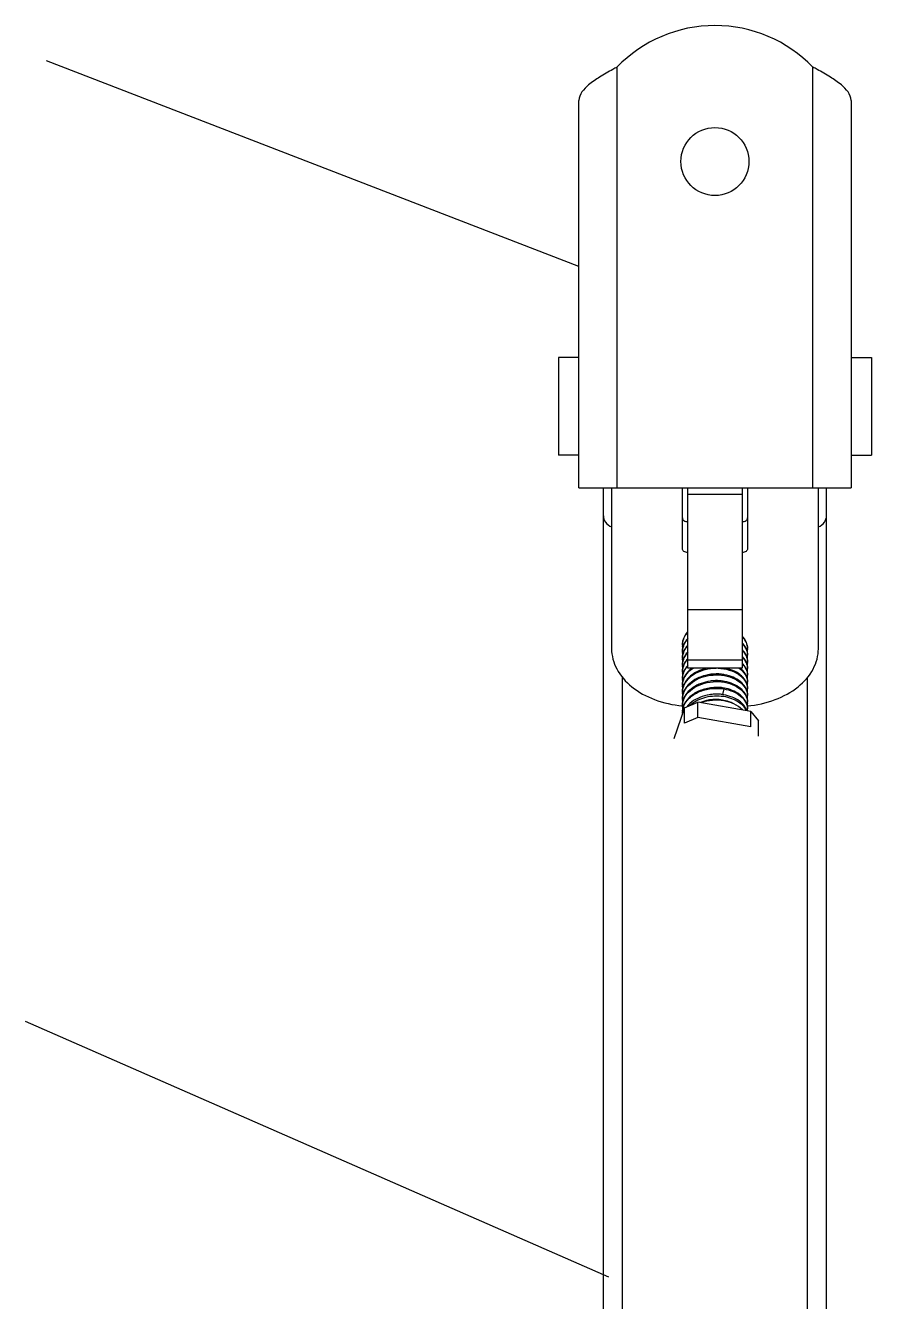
# Model space of a CAD drawing. Extents: x 1382187 to 1725648, y 860327 to 1571294.
# Drawn here: x 1504885 to 1506268, y 1230343 to 1232429 of the extents above; entities that cross this region are included whole.
import ezdxf

# ---------------------------------------------------------------- set-up
doc = ezdxf.new("R2010")
doc.units = 0
doc.header["$LTSCALE"] = 1000
doc.header["$MEASUREMENT"] = 0
doc.styles.get("Standard").update_dxf_attribs({"font": 'gbenor.shx', "bigfont": 'gbcbig.shx'})
doc.dimstyles.get("Standard").update_dxf_attribs({"dimtxt": 0.18, "dimasz": 0.18, "dimexe": 0.18, "dimexo": 0.0625, "dimgap": 0.09, "dimtad": 0, "dimtih": 1, "dimtoh": 1, "dimdec": 4, "dimzin": 0, "dimdsep": 46, "dimtxsty": 'Standard', "dimcen": 0.09, "dimadec": 0, "dimazin": 0, "dimtfac": 1, "dimtdec": 4, "dimtofl": 0, "dimtmove": 0, "dimatfit": 3, "dimfxl": 0, "dimtolj": 1, "dimtzin": 0, "dimarcsym": 0})

msp = doc.modelspace()

# ---------------------------------------------------------------- linework, layer by layer
at = {"linetype": 'Continuous'}
for p, q in [((1505852.1, 1231673), (1505852.1, 1232361.2)), ((1506172.4, 1231673), (1506172.4, 1232361.2)), ((1505789.8, 1231673), (1505789.8, 1232306.8)), ((1506234.7, 1232306.8), (1506234.7, 1231673)), ((1505789.8, 1231886.6), (1505756.4, 1231886.6)), ((1506234.7, 1231886.6), (1506268, 1231886.6)), ((1505789.8, 1231726.4), (1505756.4, 1231726.4)), ((1506234.7, 1231726.4), (1506268, 1231726.4)), ((1505789.8, 1231673), (1506234.7, 1231673)), ((1505829.8, 1228876.4), (1505829.8, 1231673)), ((1505843.2, 1231673), (1505843.2, 1231410.1)), ((1505958.9, 1231573.7), (1505958.9, 1231673)), ((1505967.8, 1231378.2), (1505967.8, 1231673)), ((1506056.7, 1231662.2), (1505967.8, 1231662.2)), ((1506056.7, 1231673), (1506056.7, 1231378.2)), ((1506065.6, 1231673), (1506065.6, 1231573.7)), ((1506181.3, 1231410.1), (1506181.3, 1231673)), ((1506194.6, 1228876.4), (1506194.6, 1231673)), ((1506056.7, 1231473.5), (1505967.8, 1231473.5)), ((1506056.7, 1231391.3), (1505967.8, 1231391.3)), ((1506056.7, 1231378.2), (1505967.8, 1231378.2)), ((1505861, 1229007.9), (1505861, 1231363.5)), ((1506163.5, 1229007.9), (1506163.5, 1231363.5)), ((1506026.6, 1231344.4), (1506024.3, 1231335.2)), ((1505962.7, 1231313.5), (1505944.9, 1231262.5)), ((1505962.7, 1231313.5), (1505984.2, 1231322.7)), ((1505962.7, 1231288.3), (1505962.7, 1231313.5)), ((1505984.2, 1231297.5), (1505984.2, 1231322.7)), ((1506070.6, 1231307.6), (1505984.2, 1231322.7)), ((1506070.6, 1231282.4), (1506070.6, 1231307.6)), ((1506070.6, 1231307.6), (1506083.6, 1231292.4)), ((1505984.2, 1231297.5), (1505962.7, 1231288.3)), ((1506070.6, 1231282.4), (1505984.2, 1231297.5)), ((1506083.6, 1231267.2), (1506083.6, 1231292.4))]:
    msp.add_line(p, q, dxfattribs=at)
for p, q in [((1505756.4, 1231886.6), (1505756.4, 1231726.4)), ((1506268, 1231886.6), (1506268, 1231726.4))]:
    msp.add_line(p, q)
msp.add_circle((1506012.2, 1232206.9), 55.6, dxfattribs=at)
for centre, radius, start, end in [((1506012.2, 1232206.9), 222.4, 43.9455, 136.0545), ((1506018.4, 1232048.5), 354.2, 117.9978, 119.2622), ((1506006.1, 1232048.5), 354.2, 60.7378, 62.0022), ((1505998.5, 1231410.8), 41.2, 138.472, 140.2955), ((1505998.9, 1231409.1), 41.7, 138.4075, 138.7304), ((1505988.1, 1231414.9), 29.3, 174.7523, 177.3019), ((1505988.1, 1231414.9), 29.2, 177.3027, 179.992), ((1505988.3, 1231414.9), 29.5, 180.0173, 189.9275), ((1505989.9, 1231415.9), 31.1, 161.5412, 164.0381), ((1505989.9, 1231404.9), 31.1, 161.5413, 164.0389), ((1505990.5, 1231414.3), 31.7, 159.3246, 161.5397), ((1505990.5, 1231403.3), 31.7, 159.3256, 161.5398), ((1506030.7, 1231393.7), 36.6, 41.1985, 44.5335), ((1506041.3, 1231409.4), 24.3, 359.9892, 3.2265), ((1505988.1, 1231403.9), 29.2, 177.305, 180.0025), ((1505988.3, 1231403.9), 29.5, 180.0276, 189.8759), ((1505988.1, 1231392.9), 29.2, 177.3161, 179.989), ((1505988.3, 1231392.9), 29.5, 180.0138, 189.8367), ((1505989.9, 1231393.9), 31.1, 161.5413, 164.0385), ((1505989.9, 1231382.9), 31.1, 161.5412, 164.0376), ((1505990.5, 1231392.3), 31.7, 159.3258, 161.5398), ((1505990.5, 1231381.3), 31.7, 159.3249, 161.5397), ((1505998.3, 1231367), 40.8, 138.3967, 141.6133), ((1505998.6, 1231365.3), 41.3, 138.4376, 140.031), ((1506030.7, 1231382.7), 36.6, 41.2062, 44.5129), ((1506030.7, 1231371.7), 36.6, 41.1907, 44.5341), ((1506041.1, 1231409.4), 24.6, 348.9554, 359.9474), ((1506041.1, 1231398.4), 24.5, 349.0023, 359.951), ((1506041.3, 1231398.4), 24.3, 359.9925, 3.2106), ((1505988.1, 1231381.8), 29.3, 174.7419, 177.3015), ((1505988.1, 1231381.8), 29.2, 177.3022, 179.995), ((1505988.3, 1231381.9), 29.5, 180.0203, 189.9184), ((1505988.1, 1231370.8), 29.2, 177.308, 179.9989), ((1505988.3, 1231370.8), 29.5, 180.024, 189.859), ((1505989.9, 1231371.8), 31.1, 161.5413, 164.0388), ((1505989.9, 1231360.8), 31.1, 161.5413, 164.0384), ((1505990.5, 1231370.3), 31.7, 159.3257, 161.5398), ((1505990.5, 1231359.3), 31.7, 159.3253, 161.5398), ((1505998.1, 1231354.7), 40.6, 138.4163, 142.3647), ((1506027.6, 1231346.5), 41.1, 47.6925, 50.7716), ((1506030, 1231349), 37.7, 41.248, 47.7355), ((1506030.7, 1231360.7), 36.6, 41.2049, 44.5298), ((1506041.1, 1231387.4), 24.6, 348.9469, 359.9595), ((1506041.1, 1231376.4), 24.5, 348.9984, 359.9503), ((1506041.3, 1231387.3), 24.3, 0.0017, 3.215), ((1506041.3, 1231376.3), 24.3, 359.9919, 3.2231), ((1505988.1, 1231359.8), 29.3, 174.7482, 177.3114), ((1505988.1, 1231359.8), 29.2, 177.3122, 179.992), ((1505988.3, 1231359.8), 29.5, 180.0173, 189.9253), ((1505988.1, 1231348.8), 29.2, 177.3041, 179.9996), ((1505988.3, 1231348.8), 29.5, 180.0245, 189.605), ((1505989.9, 1231349.8), 31.1, 161.5413, 164.0388), ((1505989.9, 1231338.8), 31.1, 161.881, 164.0359), ((1505990.5, 1231348.3), 31.7, 159.3251, 161.5397), ((1505990.1, 1231338.8), 31.3, 161.544, 161.883), ((1505990.5, 1231337.3), 31.7, 159.3259, 161.5398), ((1506014.7, 1231294.7), 63.2, 97.4815, 97.789), ((1506015.2, 1231309.8), 59.1, 78.9677, 81.0182), ((1506015.1, 1231298.5), 59.4, 80.0433, 80.9667), ((1506041.1, 1231365.3), 24.5, 348.9949, 359.9563), ((1506041.1, 1231354.3), 24.6, 348.938, 359.9563), ((1506041.3, 1231365.3), 24.3, 359.9979, 3.2133), ((1506041.3, 1231354.3), 24.3, 359.9985, 3.2205), ((1505988.1, 1231337.8), 29.2, 177.3143, 179.9937), ((1505988.3, 1231337.8), 29.5, 180.0186, 189.8496), ((1505988.1, 1231326.8), 29.3, 174.7549, 177.3062), ((1505988.1, 1231326.8), 29.2, 177.307, 179.992), ((1505989.9, 1231327.8), 31.1, 161.5413, 164.0381), ((1505990.5, 1231326.2), 31.7, 159.3246, 161.5398), ((1506015.2, 1231276.8), 59.1, 79.4958, 81.0948), ((1506015, 1231264), 71.7, 80.7386, 82.5614), ((1506015.3, 1231277.3), 58.5, 78.82, 79.4945), ((1506041.1, 1231343.3), 24.5, 349.0046, 359.951), ((1506041.1, 1231332.3), 24.5, 348.9821, 359.9616), ((1506041.3, 1231343.3), 24.3, 359.9925, 3.2199), ((1506041.3, 1231332.3), 24.3, 0.0034, 3.2144), ((1505988.3, 1231326.8), 29.5, 180.0173, 189.9289), ((1505988.1, 1231315.8), 29.2, 177.3051, 180.0027), ((1505988.3, 1231315.8), 29.5, 180.0278, 189.8922), ((1505988.3, 1231304.7), 29.4, 174.7806, 177.1426), ((1505988.2, 1231304.7), 29.4, 177.1433, 179.9919), ((1505989.9, 1231316.8), 31.1, 161.5413, 164.0389), ((1505989.9, 1231305.8), 31.1, 161.541, 164.1702), ((1505990.5, 1231315.2), 31.7, 159.3254, 161.5398), ((1505990.6, 1231304.1), 31.8, 159.2606, 161.5798), ((1506041.1, 1231321.3), 24.6, 348.9355, 359.9502), ((1506041.3, 1231321.3), 24.3, 359.9923, 3.2257), ((1506041.3, 1231310.3), 24.3, 355.7888, 3.2155), ((1505988.3, 1231304.7), 29.4, 179.9935, 183.4685)]:
    msp.add_arc(centre, radius, start, end, dxfattribs=at)
for points, knots in [([(1505845.2, 1232357.5), (1505837.9, 1232353.4), (1505824.2, 1232345.5), (1505803.5, 1232331.7), (1505789.8, 1232316.8), (1505789.8, 1232306.8)], [0, 0, 0, 0, 0.326101, 0.611119, 1, 1, 1, 1]), ([(1506234.7, 1232306.8), (1506234.7, 1232316.8), (1506221, 1232331.7), (1506200.3, 1232345.5), (1506186.5, 1232353.4), (1506179.3, 1232357.5)], [0, 0, 0, 0, 0.388881, 0.673899, 1, 1, 1, 1]), ([(1505829.8, 1231627.2), (1505829.8, 1231623.6), (1505832.8, 1231615.8), (1505839.4, 1231611), (1505843.1, 1231609.2)], [0, 0, 0, 0, 0.461863, 1, 1, 1, 1]), ([(1505958.9, 1231624), (1505958.9, 1231622.3), (1505961.5, 1231618.6), (1505965.6, 1231617.8), (1505967.8, 1231617.8)], [0, 0, 0, 0, 0.440239, 1, 1, 1, 1]), ([(1506056.7, 1231617.8), (1506058.9, 1231617.8), (1506063, 1231618.6), (1506065.6, 1231622.3), (1506065.6, 1231624)], [0, 0, 0, 0, 0.559761, 1, 1, 1, 1]), ([(1506181.4, 1231609.2), (1506185.1, 1231611), (1506191.7, 1231615.8), (1506194.6, 1231623.6), (1506194.6, 1231627.2)], [0, 0, 0, 0, 0.538137, 1, 1, 1, 1]), ([(1505967.8, 1231567.4), (1505965.6, 1231567.4), (1505961.5, 1231568.3), (1505958.9, 1231572), (1505958.9, 1231573.7)], [0, 0, 0, 0, 0.559761, 1, 1, 1, 1]), ([(1506065.6, 1231573.7), (1506065.6, 1231572), (1506063, 1231568.3), (1506058.9, 1231567.4), (1506056.7, 1231567.4)], [0, 0, 0, 0, 0.440239, 1, 1, 1, 1]), ([(1505966.8, 1231437.1), (1505966.1, 1231436.2), (1505963.5, 1231432.8), (1505961.4, 1231428.8), (1505960.4, 1231425.7)], [0, 0, 0, 0, 0.25881, 1, 1, 1, 1]), ([(1505960.8, 1231425.5), (1505961.2, 1231426.5), (1505962.9, 1231430.5), (1505965.4, 1231434.1), (1505967.6, 1231436.6)], [0, 0, 0, 0, 0.242679, 1, 1, 1, 1]), ([(1505967.7, 1231427.1), (1505966.9, 1231426.1), (1505963.9, 1231422.4), (1505961.5, 1231418.1), (1505960.4, 1231414.7)], [0, 0, 0, 0, 0.25985, 1, 1, 1, 1]), ([(1505967.7, 1231416.1), (1505966.9, 1231415.2), (1505963.9, 1231411.4), (1505961.5, 1231407.1), (1505960.4, 1231403.7)], [0, 0, 0, 0, 0.25988, 1, 1, 1, 1]), ([(1505960.8, 1231414.5), (1505961.2, 1231415.5), (1505963, 1231419.5), (1505965.5, 1231423.2), (1505967.7, 1231425.7)], [0, 0, 0, 0, 0.242549, 1, 1, 1, 1]), ([(1505960.8, 1231403.5), (1505961.2, 1231404.5), (1505963, 1231408.5), (1505965.5, 1231412.2), (1505967.7, 1231414.7)], [0, 0, 0, 0, 0.242552, 1, 1, 1, 1]), ([(1506065.6, 1231410.7), (1506065.6, 1231414.3), (1506063.9, 1231421.7), (1506059.5, 1231427.7), (1506056.9, 1231430.4)], [0, 0, 0, 0, 0.479607, 1, 1, 1, 1]), ([(1506056.9, 1231429.1), (1506059.4, 1231426.5), (1506063.5, 1231420.9), (1506065.4, 1231414), (1506065.6, 1231410.7)], [0, 0, 0, 0, 0.520009, 1, 1, 1, 1]), ([(1506056.9, 1231418.1), (1506059.4, 1231415.5), (1506063.6, 1231409.9), (1506065.4, 1231403), (1506065.6, 1231399.7)], [0, 0, 0, 0, 0.519993, 1, 1, 1, 1]), ([(1506065.6, 1231399.7), (1506065.6, 1231402.9), (1506064.3, 1231409.6), (1506060.6, 1231415.3), (1506058.3, 1231417.9)], [0, 0, 0, 0, 0.482588, 1, 1, 1, 1]), ([(1505843.2, 1231410.1), (1505843.2, 1231398.7), (1505849.8, 1231374.4), (1505876.1, 1231345.1), (1505913.9, 1231324.6), (1505943.4, 1231318.1), (1505958.9, 1231316.6)], [0, 0, 0, 0, 0.212085, 0.446759, 0.711828, 1, 1, 1, 1]), ([(1505967.7, 1231405.1), (1505966.9, 1231404.1), (1505963.9, 1231400.4), (1505961.5, 1231396.1), (1505960.4, 1231392.7)], [0, 0, 0, 0, 0.259876, 1, 1, 1, 1]), ([(1505966.3, 1231392.3), (1505965.6, 1231391.5), (1505963.2, 1231388.2), (1505961.4, 1231384.5), (1505960.4, 1231381.7)], [0, 0, 0, 0, 0.258068, 1, 1, 1, 1]), ([(1505960.8, 1231392.5), (1505961.2, 1231393.5), (1505963, 1231397.5), (1505965.5, 1231401.2), (1505967.7, 1231403.7)], [0, 0, 0, 0, 0.242544, 1, 1, 1, 1]), ([(1505960.8, 1231381.5), (1505961.2, 1231382.4), (1505962.8, 1231386.1), (1505965, 1231389.5), (1505967, 1231391.8)], [0, 0, 0, 0, 0.243219, 1, 1, 1, 1]), ([(1506056.9, 1231407.1), (1506059.4, 1231404.5), (1506063.5, 1231398.9), (1506065.4, 1231392), (1506065.6, 1231388.7)], [0, 0, 0, 0, 0.52002, 1, 1, 1, 1]), ([(1506056.9, 1231396), (1506059.4, 1231393.5), (1506063.5, 1231387.8), (1506065.4, 1231381), (1506065.6, 1231377.7)], [0, 0, 0, 0, 0.520002, 1, 1, 1, 1]), ([(1506065.6, 1231388.7), (1506065.6, 1231391.9), (1506064.3, 1231398.6), (1506060.6, 1231404.3), (1506058.3, 1231406.9)], [0, 0, 0, 0, 0.482583, 1, 1, 1, 1]), ([(1506065.6, 1231377.7), (1506065.6, 1231380.9), (1506064.3, 1231387.6), (1506060.6, 1231393.3), (1506058.3, 1231395.9)], [0, 0, 0, 0, 0.482587, 1, 1, 1, 1]), ([(1506065, 1231316.5), (1506080.5, 1231318), (1506110.2, 1231324.4), (1506148.2, 1231344.9), (1506174.6, 1231374.3), (1506181.3, 1231398.7), (1506181.3, 1231410.1)], [0, 0, 0, 0, 0.288185, 0.553327, 0.788006, 1, 1, 1, 1]), ([(1505967.7, 1231383.1), (1505966.9, 1231382.1), (1505963.9, 1231378.4), (1505961.5, 1231374.1), (1505960.4, 1231370.7)], [0, 0, 0, 0, 0.259878, 1, 1, 1, 1]), ([(1506000.5, 1231378.4), (1505995.8, 1231377.5), (1505986.8, 1231374.8), (1505974.9, 1231368.2), (1505965.6, 1231359.5), (1505961.6, 1231352.3), (1505960.4, 1231348.7)], [0, 0, 0, 0, 0.276521, 0.537648, 0.778453, 1, 1, 1, 1]), ([(1505974.5, 1231378.3), (1505971.3, 1231375.8), (1505965.5, 1231370.3), (1505961.6, 1231363.3), (1505960.4, 1231359.7)], [0, 0, 0, 0, 0.520421, 1, 1, 1, 1]), ([(1506058.3, 1231351.8), (1506052.4, 1231358.5), (1506039.3, 1231365.7), (1506020.3, 1231369), (1506004.6, 1231368.6), (1505989.6, 1231364.9), (1505976.4, 1231358.4), (1505966.1, 1231349.2), (1505961.7, 1231341.6), (1505960.4, 1231337.7)], [0, 0, 0, 0, 0.235001, 0.369196, 0.507414, 0.643709, 0.772807, 0.891505, 1, 1, 1, 1]), ([(1505960.8, 1231370.5), (1505961.1, 1231371.3), (1505962.5, 1231374.5), (1505964.3, 1231377.4), (1505965.9, 1231379.5)], [0, 0, 0, 0, 0.244171, 1, 1, 1, 1]), ([(1505960.8, 1231359.5), (1505962.2, 1231363.2), (1505966.6, 1231370.4), (1505973, 1231375.9), (1505976.5, 1231378.3)], [0, 0, 0, 0, 0.478395, 1, 1, 1, 1]), ([(1505960.8, 1231348.4), (1505962.5, 1231352.8), (1505968.1, 1231361.3), (1505980.7, 1231370.8), (1505996.5, 1231376.8), (1506008.1, 1231378.3), (1506014, 1231378.3)], [0, 0, 0, 0, 0.218898, 0.461373, 0.725247, 1, 1, 1, 1]), ([(1506024.4, 1231368.2), (1506022.5, 1231368.5), (1506014.8, 1231369.3), (1506006.9, 1231368.7), (1506001.2, 1231367.5)], [0, 0, 0, 0, 0.247797, 1, 1, 1, 1]), ([(1506017.2, 1231378.3), (1506023.4, 1231378.1), (1506035.3, 1231376.2), (1506050.9, 1231369.1), (1506062.1, 1231358.4), (1506065.3, 1231349.1), (1506065.6, 1231344.7)], [0, 0, 0, 0, 0.291873, 0.559175, 0.79302, 1, 1, 1, 1]), ([(1506058.3, 1231362.8), (1506056.6, 1231364.8), (1506048.3, 1231372.4), (1506037.3, 1231376.7), (1506028.7, 1231378.4)], [0, 0, 0, 0, 0.228177, 1, 1, 1, 1]), ([(1506051.9, 1231378.3), (1506055.7, 1231375.5), (1506062.3, 1231368.9), (1506065.3, 1231359.9), (1506065.6, 1231355.7)], [0, 0, 0, 0, 0.52908, 1, 1, 1, 1]), ([(1506056.9, 1231385), (1506059.4, 1231382.5), (1506063.6, 1231376.8), (1506065.4, 1231370), (1506065.6, 1231366.7)], [0, 0, 0, 0, 0.520001, 1, 1, 1, 1]), ([(1506065.6, 1231366.7), (1506065.6, 1231369.9), (1506064.3, 1231376.6), (1506060.6, 1231382.3), (1506058.3, 1231384.8)], [0, 0, 0, 0, 0.482586, 1, 1, 1, 1]), ([(1506065.6, 1231355.7), (1506065.6, 1231358.9), (1506064.3, 1231365.6), (1506060.6, 1231371.3), (1506058.3, 1231373.8)], [0, 0, 0, 0, 0.482585, 1, 1, 1, 1]), ([(1506058.3, 1231340.8), (1506052.4, 1231347.5), (1506039.3, 1231354.7), (1506020.3, 1231358), (1506004.6, 1231357.6), (1505989.6, 1231353.9), (1505976.4, 1231347.3), (1505966.1, 1231338.2), (1505961.7, 1231330.6), (1505960.4, 1231326.6)], [0, 0, 0, 0, 0.234995, 0.369193, 0.507415, 0.643708, 0.772808, 0.891506, 1, 1, 1, 1]), ([(1505960.8, 1231337.4), (1505962.6, 1231342.1), (1505968.7, 1231351.2), (1505982.6, 1231360.8), (1505999.8, 1231366.6), (1506018.3, 1231368), (1506036.2, 1231364.9), (1506051.4, 1231357.7), (1506062.2, 1231347.1), (1506065.3, 1231338), (1506065.6, 1231333.7)], [0, 0, 0, 0, 0.114222, 0.241564, 0.380183, 0.523375, 0.662466, 0.789658, 0.901085, 1, 1, 1, 1]), ([(1505960.8, 1231326.4), (1505962.6, 1231331.1), (1505968.7, 1231340.2), (1505982.6, 1231349.8), (1505999.8, 1231355.6), (1506018.3, 1231357), (1506036.2, 1231353.9), (1506051.4, 1231346.7), (1506062.2, 1231336.1), (1506065.3, 1231327), (1506065.6, 1231322.7)], [0, 0, 0, 0, 0.11422, 0.241557, 0.38018, 0.523371, 0.662464, 0.789655, 0.901082, 1, 1, 1, 1]), ([(1506024.4, 1231357.2), (1506023, 1231357.4), (1506017, 1231358.1), (1506010.9, 1231358), (1506006.4, 1231357.4)], [0, 0, 0, 0, 0.247252, 1, 1, 1, 1]), ([(1506065.6, 1231344.7), (1506065.6, 1231347.9), (1506064.3, 1231354.6), (1506060.6, 1231360.2), (1506058.3, 1231362.8)], [0, 0, 0, 0, 0.482588, 1, 1, 1, 1]), ([(1506065.6, 1231333.7), (1506065.6, 1231336.9), (1506064.3, 1231343.6), (1506060.6, 1231349.2), (1506058.3, 1231351.8)], [0, 0, 0, 0, 0.482586, 1, 1, 1, 1]), ([(1506026.9, 1231345.7), (1506019.9, 1231346.9), (1506005.6, 1231347.1), (1505985.6, 1231341.8), (1505969.2, 1231331.4), (1505962.2, 1231321), (1505960.4, 1231315.6)], [0, 0, 0, 0, 0.271171, 0.538307, 0.783282, 1, 1, 1, 1]), ([(1505960.8, 1231315.4), (1505962.8, 1231320.6), (1505970, 1231330.6), (1505986.2, 1231340.7), (1506005.8, 1231345.7), (1506019.8, 1231345.5), (1506026.6, 1231344.4)], [0, 0, 0, 0, 0.217951, 0.46337, 0.729831, 1, 1, 1, 1]), ([(1506024.3, 1231335.1), (1506013.3, 1231336.5), (1505991.5, 1231334.7), (1505972.3, 1231323), (1505966.1, 1231315.1)], [0, 0, 0, 0, 0.526254, 1, 1, 1, 1]), ([(1505970.8, 1231317.1), (1505977.3, 1231323.2), (1505990, 1231329.7), (1506008.1, 1231333.2), (1506022.4, 1231333.2), (1506036, 1231330.5), (1506051.1, 1231324.2), (1506060.3, 1231315.6), (1506063.3, 1231308.9)], [0, 0, 0, 0, 0.255096, 0.39268, 0.530602, 0.663916, 0.788307, 1, 1, 1, 1]), ([(1506041.6, 1231320.5), (1506037.8, 1231322.6), (1506020.8, 1231328.8), (1506001.1, 1231327.4), (1505988.4, 1231322.1)], [0, 0, 0, 0, 0.239303, 1, 1, 1, 1]), ([(1506027.7, 1231345.5), (1506025.5, 1231346), (1506016.3, 1231347.5), (1506006.8, 1231346.8), (1506000.1, 1231345.2)], [0, 0, 0, 0, 0.246468, 1, 1, 1, 1]), ([(1506024.3, 1231335.2), (1506022.4, 1231335.5), (1506014.4, 1231336.3), (1506006.3, 1231335.6), (1506000.5, 1231334.3)], [0, 0, 0, 0, 0.247915, 1, 1, 1, 1]), ([(1506026.6, 1231344.4), (1506031.8, 1231343.5), (1506041.6, 1231340.8), (1506054.2, 1231333.4), (1506062.9, 1231323.5), (1506065.4, 1231315.5), (1506065.6, 1231311.6)], [0, 0, 0, 0, 0.290521, 0.554658, 0.788516, 1, 1, 1, 1]), ([(1506058.3, 1231318.8), (1506056.5, 1231320.8), (1506047.6, 1231328.9), (1506035.7, 1231333.2), (1506026.6, 1231334.7)], [0, 0, 0, 0, 0.227377, 1, 1, 1, 1]), ([(1506058.3, 1231329.8), (1506056.5, 1231331.8), (1506047.7, 1231339.9), (1506035.9, 1231344.2), (1506026.9, 1231345.7)], [0, 0, 0, 0, 0.22749, 1, 1, 1, 1]), ([(1506065.6, 1231322.7), (1506065.6, 1231325.9), (1506064.3, 1231332.5), (1506060.6, 1231338.2), (1506058.3, 1231340.8)], [0, 0, 0, 0, 0.482586, 1, 1, 1, 1]), ([(1506065.6, 1231311.6), (1506065.6, 1231314.8), (1506064.3, 1231321.5), (1506060.6, 1231327.2), (1506058.3, 1231329.8)], [0, 0, 0, 0, 0.482589, 1, 1, 1, 1]), ([(1506057, 1231310.1), (1506049.3, 1231318.1), (1506031.8, 1231325.5), (1506008.2, 1231326.4), (1505995.7, 1231323.9), (1505989.8, 1231321.8)], [0, 0, 0, 0, 0.470214, 0.736055, 1, 1, 1, 1]), ([(1506064.2, 1231308.8), (1506063.9, 1231309.7), (1506062.5, 1231313.3), (1506060.3, 1231316.6), (1506058.3, 1231318.8)], [0, 0, 0, 0, 0.241445, 1, 1, 1, 1])]:
    msp.add_open_spline(points, degree=3, knots=knots, dxfattribs=at)
for points in [[(1505960, 1231424.4), (1505959.3, 1231421.8), (1505958.9, 1231419), (1505958.9, 1231416.3)], [(1505960, 1231413.4), (1505959.3, 1231410.8), (1505958.9, 1231408), (1505958.9, 1231405.2)], [(1505958.9, 1231405.2), (1505959, 1231408), (1505959.5, 1231410.7), (1505960.4, 1231413.4)], [(1505959, 1231417.6), (1505959.2, 1231419.9), (1505959.7, 1231422.2), (1505960.4, 1231424.4)], [(1505960, 1231402.4), (1505959.3, 1231399.8), (1505958.9, 1231397), (1505958.9, 1231394.2)], [(1505958.9, 1231394.2), (1505959, 1231397), (1505959.5, 1231399.7), (1505960.4, 1231402.3)], [(1505960, 1231391.4), (1505959.3, 1231388.8), (1505958.9, 1231386), (1505958.9, 1231383.2)], [(1505959, 1231384.5), (1505959.2, 1231386.8), (1505959.7, 1231389.1), (1505960.4, 1231391.3)], [(1505960, 1231380.4), (1505959.3, 1231377.7), (1505958.9, 1231375), (1505958.9, 1231372.2)], [(1505958.9, 1231372.2), (1505959, 1231375), (1505959.5, 1231377.7), (1505960.4, 1231380.3)], [(1505960, 1231369.4), (1505959.3, 1231366.7), (1505958.9, 1231364), (1505958.9, 1231361.2)], [(1505959, 1231362.5), (1505959.2, 1231364.8), (1505959.7, 1231367.1), (1505960.4, 1231369.3)], [(1505960, 1231358.4), (1505959.3, 1231355.7), (1505958.9, 1231352.9), (1505958.9, 1231350.2)], [(1505958.9, 1231350.2), (1505959, 1231352.9), (1505959.5, 1231355.7), (1505960.4, 1231358.3)], [(1505960, 1231347.4), (1505959.3, 1231344.7), (1505958.9, 1231341.9), (1505958.9, 1231339.2)], [(1505958.9, 1231339.2), (1505959, 1231341.9), (1505959.5, 1231344.7), (1505960.4, 1231347.3)], [(1505960, 1231336.4), (1505959.3, 1231333.7), (1505958.9, 1231330.9), (1505958.9, 1231328.2)], [(1505959, 1231329.5), (1505959.2, 1231331.8), (1505959.7, 1231334.1), (1505960.4, 1231336.3)], [(1505960, 1231325.3), (1505959.3, 1231322.7), (1505958.9, 1231319.9), (1505958.9, 1231317.2)], [(1505958.9, 1231317.2), (1505959, 1231319.9), (1505959.5, 1231322.7), (1505960.4, 1231325.3)], [(1505960, 1231314.3), (1505959.2, 1231311.6), (1505958.9, 1231308.9), (1505958.9, 1231306.1)], [(1505959, 1231307.4), (1505959.2, 1231309.7), (1505959.7, 1231312), (1505960.4, 1231314.2)]]:
    msp.add_open_spline(points, degree=3, dxfattribs=at)

# ---------------------------------------------------------------- leaders
for points in [[(1505789.8, 1232035.2), (1504919.6, 1232371.5)], [(1505839, 1230382.1), (1504885.3, 1230800.2)]]:
    msp.add_leader(points, dimstyle='Standard', override={"dimgap": 20})

doc.saveas('drawing.dxf')
